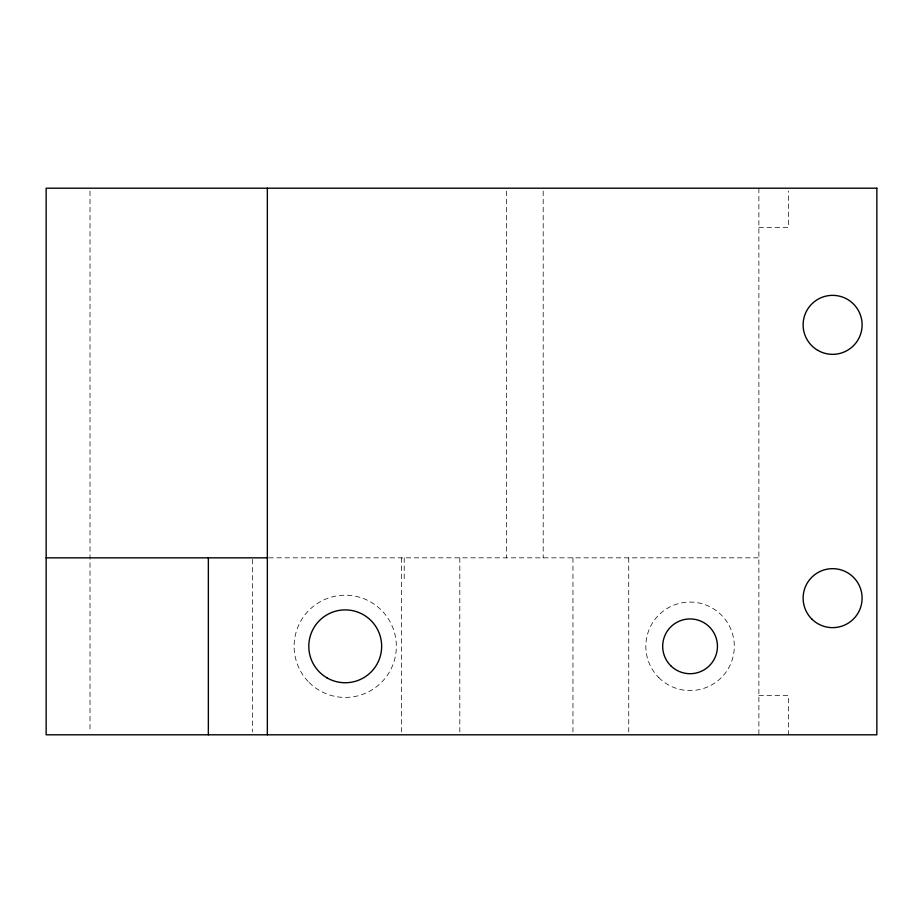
<?xml version="1.0" encoding="UTF-8"?>
<svg xmlns="http://www.w3.org/2000/svg" width="923" height="923" viewBox="0 0 923 923"><rect width="100%" height="100%" fill="white"/><g stroke="black" fill="none" stroke-linecap="round" stroke-linejoin="round"><path stroke-width="0.69" stroke-dasharray="4.62 3.46" d="M758.879 227.531L788.369 227.531L788.369 191.015M268.778 557.838L758.879 557.838M758.879 695.469L788.369 695.469L788.369 734.8M758.879 188.2L758.879 734.8M628.736 557.838L628.736 731.916M572.952 557.838L572.952 731.916M543.186 191.084L543.186 557.838M506.381 191.084L506.381 557.838M459.816 557.838L459.816 731.916M404.216 557.838L404.216 581.432M401.355 557.838L401.355 731.916M252.59 559.28L252.59 731.916M90.016 191.084L90.016 731.916M658.78 677.597A44.235 44.235 0 0 0 732.793 657.764A44.235 44.235 0 0 0 678.613 603.584A44.235 44.235 0 0 0 658.78 677.597M309.09 682.466A51.123 51.123 0 0 0 394.606 659.553A51.123 51.123 0 0 0 332.003 596.939A51.123 51.123 0 0 0 309.09 682.466"/><path stroke-width="1.38" d="M46.15 557.838L267.635 557.838M267.347 188.2L267.347 734.8M208.356 557.838L208.356 734.8M876.85 188.2L46.15 188.2L46.15 734.8L876.85 734.8L876.85 188.2M670.698 665.679A27.378 27.378 0 0 0 716.513 653.403A27.378 27.378 0 0 0 682.974 619.875A27.378 27.378 0 0 0 670.698 665.679M817.87 350.394A29.49 29.49 0 0 0 862.105 324.85A29.49 29.49 0 0 0 817.87 299.306A29.49 29.49 0 0 0 817.87 350.394M811.755 618.998A29.49 29.49 0 0 0 861.101 605.776A29.49 29.49 0 0 0 824.977 569.664A29.49 29.49 0 0 0 811.755 618.998M327.019 677.874A36.435 36.435 0 0 0 381.661 646.319A36.435 36.435 0 0 0 327.019 614.764A36.435 36.435 0 0 0 327.019 677.874"/></g></svg>
